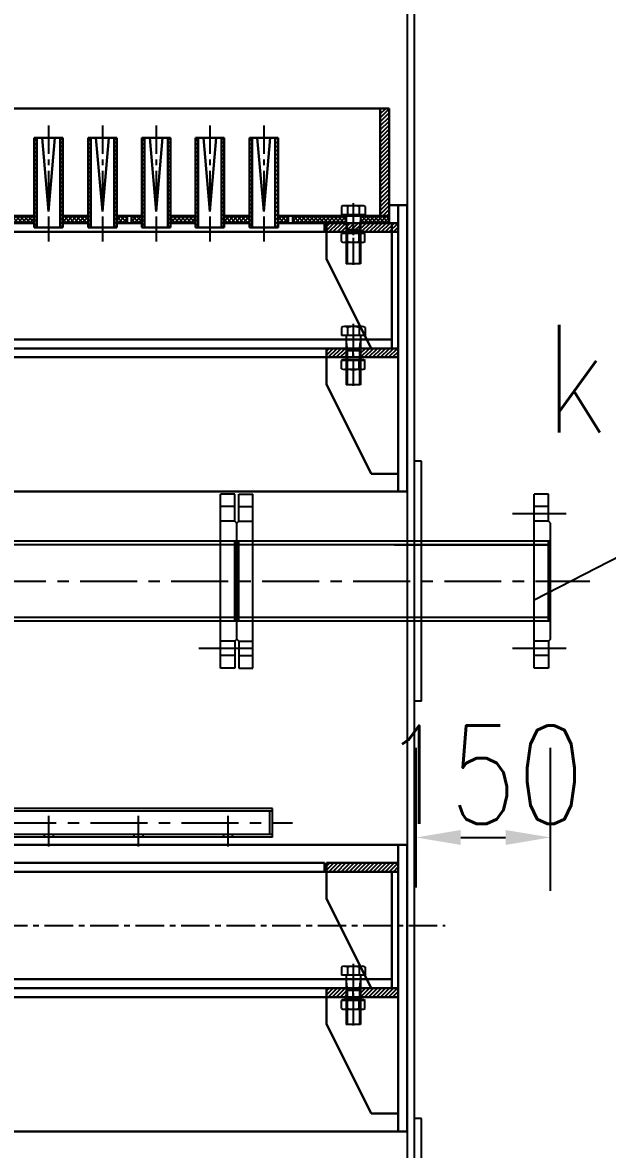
# Model space of a CAD drawing. Header units: millimetres. Extents: x -1286879 to -1269059, y -656245 to -631015.
# Drawn here: x -1282261 to -1281608, y -638821 to -637563 of the extents above; entities that cross this region are included whole.
import ezdxf

# ---------------------------------------------------------------- set-up
doc = ezdxf.new("R2010")
doc.units = ezdxf.units.MM
doc.linetypes.add('CENTER', pattern=[50.8, 31.75, -6.35, 6.35, -6.35])
doc.linetypes.add('EB_DASHDOT', pattern=[39, 30, -3, 3, -3])
doc.layers.get('0').update_dxf_attribs({"linetype": 'CONTINUOUS'})
doc.layers.get('Defpoints').update_dxf_attribs({"linetype": 'CONTINUOUS'})
for name, color, linetype in [('EbLayer1', 7, 'CONTINUOUS'), ('EbLayer2', 1, 'EB_DASHDOT'), ('EbLayer4', 7, 'CONTINUOUS')]:
    doc.layers.add(name, color=color, linetype=linetype)
doc.styles.add('HZ', font='txt.shx', dxfattribs={"width": 0.8, "bigfont": 'hztxt.shx'})
doc.dimstyles.new('gqb100', dxfattribs={"dimscale": 5, "dimtxt": 20, "dimasz": 15, "dimexe": 40, "dimexo": 8, "dimgap": 5, "dimtad": 1, "dimtoh": 1, "dimdec": 0, "dimdsep": 46, "dimtxsty": 'HZ', "dimcen": 5, "dimadec": 0, "dimazin": 0, "dimtfac": 1, "dimtdec": 0, "dimtmove": 0, "dimatfit": 3, "dimfxl": 1, "dimtolj": 1, "dimtzin": 0, "dimarcsym": 0})
pattern_1 = [(45, (-30260.9053, -118650.8062), (-2.24506403, 2.24506403), []), (135, (-30260.9053, -118650.8062), (-2.24506403, -2.24506403), [])]

# ---------------------------------------------------------------- blocks, each defined once
blk = doc.blocks.new('EB_BLOCK1', base_point=(-28.1, -59.9))
at = {"layer": 'EbLayer1'}
for p, q in [((-38.1, -50.1), (-38.1, -69.7)), ((-37.2, -46.8), (-28.1, -46.8)), ((-28.1, -46.8), (-28.1, -73)), ((-37.2, -53.4), (-28.1, -53.4)), ((-28.1, -51.9), (-28.1, -67.9)), ((-28.1, -51.9), (26.9, -51.9)), ((-11.1, -51.9), (-11.1, -67.9)), ((26.9, -51.9), (26.9, -67.9)), ((-37.2, -66.5), (-28.1, -66.5)), ((-37.2, -73), (-28.1, -73)), ((-28.1, -67.9), (26.9, -67.9))]:
    blk.add_line(p, q, dxfattribs=at)
for centre, radius, start, end in [((-31.8, -50.1), 6.34, 148.9424, 211.0576), ((-14.1, -59.9), 24, 164.1807, 195.8193), ((-31.8, -69.7), 6.34, 148.9424, 211.0576)]:
    blk.add_arc(centre, radius, start, end, dxfattribs=at)
at = {"layer": 'EbLayer2', "linetype": 'EB_DASHDOT'}
blk.add_line((-41.1, -59.9), (29.9, -59.9), dxfattribs=at)
at = {"layer": 'EbLayer4'}
for p, q in [((-11.1, -53.1), (-21.1, -51.9)), ((-11.1, -53.1), (26.9, -53.1)), ((-21.1, -67.9), (-11.1, -66.7)), ((-11.1, -66.7), (26.9, -66.7))]:
    blk.add_line(p, q, dxfattribs=at)
blk = doc.blocks.new('*D339')
at = {"color": 0, "lineweight": -2, "ltscale": 0.5}
for p, q in [((-1282506.7, -632203.6), (-1280781.7, -632203.6)), ((-1280881.7, -632253.6), (-1280881.7, -654709.3)), ((-1280961.4, -654759.3), (-1280781.7, -654759.3))]:
    blk.add_line(p, q, dxfattribs=at)
at = {"color": 0, "ltscale": 0.5}
for points in [[(-1280890.1, -632253.6), (-1280873.4, -632253.6), (-1280881.7, -632203.6)], [(-1280890.1, -654709.3), (-1280873.4, -654709.3), (-1280881.7, -654759.3)]]:
    blk.add_solid(points, dxfattribs=at)
at = {"layer": 'Defpoints', "color": 0, "ltscale": 0.5}
for p in [(-1282536.7, -632203.6), (-1280991.4, -654759.3), (-1280881.7, -654759.3)]:
    blk.add_point(p, dxfattribs=at)
at = {"color": 0, "ltscale": 0.5, "insert": (-1280951.7, -643481.4), "char_height": 110, "attachment_point": 5, "rotation": 90, "style": 'HZ'}
blk.add_mtext('\\A1;~22556', dxfattribs=at)
blk = doc.blocks.new('*D340')
at = {"color": 0, "lineweight": -2, "ltscale": 0.5}
for p, q in [((-1281821.7, -638528.6), (-1281821.7, -638372.8)), ((-1281671.7, -638532.5), (-1281671.7, -638372.8)), ((-1281771.7, -638472.8), (-1281721.7, -638472.8))]:
    blk.add_line(p, q, dxfattribs=at)
at = {"color": 0, "ltscale": 0.5}
for points in [[(-1281771.7, -638464.5), (-1281771.7, -638481.2), (-1281821.7, -638472.8)], [(-1281721.7, -638464.5), (-1281721.7, -638481.2), (-1281671.7, -638472.8)]]:
    blk.add_solid(points, dxfattribs=at)
at = {"layer": 'Defpoints', "color": 0, "ltscale": 0.5}
for p in [(-1281671.7, -638472.8), (-1281821.7, -638558.6), (-1281671.7, -638562.5)]:
    blk.add_point(p, dxfattribs=at)
at = {"color": 0, "ltscale": 0.5, "insert": (-1281746.7, -638402.8), "char_height": 110, "attachment_point": 5, "style": 'HZ'}
blk.add_mtext('\\A1;150', dxfattribs=at)

msp = doc.modelspace()

# ---------------------------------------------------------------- hatches: boundary and pattern name
h = msp.add_hatch()
h.set_pattern_fill('ANSI31', color=256, style=0)
h.set_pattern_definition([(45, (-30260.9053, -118650.8062), (-2.24506403, 2.24506403), [])])
h.paths.add_polyline_path([(-1281851.7, -637658.6), (-1281861.7, -637658.6), (-1281861.7, -637778.6), (-1281851.7, -637778.6)])
at = {"ltscale": 0.5}
h = msp.add_hatch(dxfattribs=at)
h.set_pattern_fill('ANSI31', color=256, style=0)
h.set_pattern_definition([(45, (-29780.9053, -118650.8062), (-2.24506403, 2.24506403), [])])
h.paths.add_polyline_path([(-1282244.7, -637691.6), (-1282247.7, -637691.6), (-1282247.7, -637791.6), (-1282244.7, -637791.6)])
h.paths.add_polyline_path([(-1282215.7, -637691.6), (-1282218.7, -637691.6), (-1282218.7, -637791.6), (-1282215.7, -637791.6)])
h = msp.add_hatch(dxfattribs=at)
h.set_pattern_fill('ANSI31', color=256, style=0)
h.set_pattern_definition([(45, (-29720.9053, -118650.8062), (-2.24506403, 2.24506403), [])])
h.paths.add_polyline_path([(-1282184.7, -637691.6), (-1282187.7, -637691.6), (-1282187.7, -637791.6), (-1282184.7, -637791.6)])
h.paths.add_polyline_path([(-1282155.7, -637691.6), (-1282158.7, -637691.6), (-1282158.7, -637791.6), (-1282155.7, -637791.6)])
h = msp.add_hatch(dxfattribs=at)
h.set_pattern_fill('ANSI31', color=256, style=0)
h.set_pattern_definition([(45, (-29660.9053, -118650.8062), (-2.24506403, 2.24506403), [])])
h.paths.add_polyline_path([(-1282124.7, -637691.6), (-1282127.7, -637691.6), (-1282127.7, -637791.6), (-1282124.7, -637791.6)])
h.paths.add_polyline_path([(-1282095.7, -637691.6), (-1282098.7, -637691.6), (-1282098.7, -637791.6), (-1282095.7, -637791.6)])
h = msp.add_hatch(dxfattribs=at)
h.set_pattern_fill('ANSI31', color=256, style=0)
h.set_pattern_definition([(45, (-29600.9053, -118650.8062), (-2.24506403, 2.24506403), [])])
h.paths.add_polyline_path([(-1282064.7, -637691.6), (-1282067.7, -637691.6), (-1282067.7, -637791.6), (-1282064.7, -637791.6)])
h.paths.add_polyline_path([(-1282035.7, -637691.6), (-1282038.7, -637691.6), (-1282038.7, -637791.6), (-1282035.7, -637791.6)])
h = msp.add_hatch(dxfattribs=at)
h.set_pattern_fill('ANSI31', color=256, style=0)
h.set_pattern_definition([(45, (-29540.9053, -118650.8062), (-2.24506403, 2.24506403), [])])
h.paths.add_polyline_path([(-1282004.7, -637691.6), (-1282007.7, -637691.6), (-1282007.7, -637791.6), (-1282004.7, -637791.6)])
h.paths.add_polyline_path([(-1281975.7, -637691.6), (-1281978.7, -637691.6), (-1281978.7, -637791.6), (-1281975.7, -637791.6)])
h = msp.add_hatch()
h.set_pattern_fill('ANSI37', color=256, style=0)
h.set_pattern_definition(pattern_1)
h.paths.add_polyline_path([(-1282007.7, -637786.6), (-1282007.7, -637778.6), (-1282035.7, -637778.6), (-1282035.7, -637786.6)])
h.paths.add_polyline_path([(-1282067.7, -637786.6), (-1282067.7, -637778.6), (-1282095.7, -637778.6), (-1282095.7, -637786.6)])
h.paths.add_polyline_path([(-1282127.7, -637786.6), (-1282127.7, -637778.6), (-1282139.2, -637778.6), (-1282139.2, -637786.6)])
h.paths.add_polyline_path([(-1282144.2, -637786.6), (-1282144.2, -637778.6), (-1282155.7, -637778.6), (-1282155.7, -637786.6)])
h.paths.add_polyline_path([(-1282187.7, -637786.6), (-1282187.7, -637778.6), (-1282215.7, -637778.6), (-1282215.7, -637786.6)])
h.paths.add_polyline_path([(-1282247.7, -637786.6), (-1282247.7, -637778.6), (-1282275.7, -637778.6), (-1282275.7, -637786.6)])
h.paths.add_polyline_path([(-1282307.7, -637786.6), (-1282307.7, -637778.6), (-1282319.2, -637778.6), (-1282319.2, -637786.6)])
h.paths.add_polyline_path([(-1282335.7, -637786.6), (-1282324.2, -637786.6), (-1282324.2, -637778.6), (-1282335.7, -637778.6)])
h = msp.add_hatch()
h.set_pattern_fill('ANSI37', color=256, style=0)
h.set_pattern_definition(pattern_1)
h.paths.add_polyline_path([(-1281883.7, -637778.6), (-1281883.7, -637786.6), (-1281851.7, -637786.6), (-1281851.7, -637778.6)])
h.paths.add_polyline_path([(-1281899.7, -637786.6), (-1281899.7, -637778.6), (-1281959.2, -637778.6), (-1281959.2, -637786.6)])
h.paths.add_polyline_path([(-1281964.2, -637786.6), (-1281964.2, -637778.6), (-1281975.7, -637778.6), (-1281975.7, -637786.6)])
h = msp.add_hatch(dxfattribs=at)
h.set_pattern_fill('ANSI31', color=256, style=0)
h.set_pattern_definition([(45, (-15287.3894, -119656.0307), (-2.24506403, 2.24506403), [])])
h.paths.add_polyline_path([(-1281841.7, -637796.6), (-1281841.7, -637786.6), (-1281921.7, -637786.6), (-1281921.7, -637796.6)])
h.paths.add_polyline_path([(-1281841.7, -637936.6), (-1281841.7, -637926.6), (-1281883.7, -637926.6), (-1281883.7, -637936.6)])
h.paths.add_polyline_path([(-1281921.7, -637926.6), (-1281921.7, -637936.6), (-1281899.7, -637936.6), (-1281899.7, -637926.6)])
h = msp.add_hatch(dxfattribs=at)
h.set_pattern_fill('ANSI31', color=256, style=0)
h.set_pattern_definition([(45, (-15287.3894, -120370.5307), (-2.24506403, 2.24506403), [])])
h.paths.add_polyline_path([(-1281841.7, -638511.1), (-1281841.7, -638501.1), (-1281921.7, -638501.1), (-1281921.7, -638511.1)])
h.paths.add_polyline_path([(-1281841.7, -638651.1), (-1281841.7, -638641.1), (-1281883.7, -638641.1), (-1281883.7, -638651.1)])
h.paths.add_polyline_path([(-1281921.7, -638641.1), (-1281921.7, -638651.1), (-1281899.7, -638651.1), (-1281899.7, -638641.1)])

# ---------------------------------------------------------------- linework, layer by layer
at = {"color": 4, "ltscale": 0.5}
for p, q in [((-1281831.7, -632986.6), (-1281831.7, -652136.6)), ((-1281823.7, -632986.6), (-1281823.7, -642086.6)), ((-1282039.7, -638283.8), (-1282039.7, -638089.4)), ((-1282024, -638089.4), (-1282039.7, -638089.4)), ((-1282024, -638119.6), (-1282024, -638089.4)), ((-1282019.5, -638089.4), (-1282003.7, -638089.4)), ((-1282019.5, -638119.6), (-1282019.5, -638089.4)), ((-1282003.7, -638283.8), (-1282003.7, -638089.4)), ((-1281689.7, -638283.8), (-1281689.7, -638089.4)), ((-1281674, -638089.4), (-1281689.7, -638089.4)), ((-1281674, -638119.6), (-1281674, -638089.4)), ((-1282024, -638103.4), (-1282039.7, -638103.4)), ((-1282019.5, -638103.4), (-1282003.7, -638103.4)), ((-1281674, -638103.4), (-1281689.7, -638103.4)), ((-1282024, -638119.6), (-1282039.7, -638119.6)), ((-1282021.7, -638121.8), (-1282024, -638119.6)), ((-1282021.7, -638121.8), (-1282019.5, -638119.6)), ((-1282021.7, -638251.3), (-1282021.7, -638121.8)), ((-1282021.7, -638251.3), (-1282021.7, -638121.8)), ((-1282019.5, -638119.6), (-1282003.7, -638119.6)), ((-1281674, -638119.6), (-1281689.7, -638119.6)), ((-1281671.7, -638121.8), (-1281674, -638119.6)), ((-1281671.7, -638251.3), (-1281671.7, -638121.8)), ((-1281671.7, -638142.1), (-1282831.7, -638142.1)), ((-1281674.2, -638146.1), (-1282813.3, -638146.1)), ((-1282024, -638231.1), (-1282024, -638142.1)), ((-1282019.5, -638231.1), (-1282019.5, -638142.1)), ((-1281845.7, -638146.1), (-1281674, -638146.1)), ((-1281674, -638231.1), (-1281674, -638142.1)), ((-1281674.2, -638227.1), (-1282791.2, -638227.1)), ((-1281671.7, -638231.1), (-1282787.2, -638231.1)), ((-1282024, -638253.6), (-1282039.7, -638253.6)), ((-1282021.7, -638251.3), (-1282024, -638253.6)), ((-1282024, -638253.6), (-1282024, -638283.8)), ((-1282021.7, -638251.3), (-1282019.5, -638253.6)), ((-1282019.5, -638253.6), (-1282003.7, -638253.6)), ((-1282019.5, -638253.6), (-1282019.5, -638283.8)), ((-1281674, -638253.6), (-1281689.7, -638253.6)), ((-1281671.7, -638251.3), (-1281674, -638253.6)), ((-1281674, -638253.6), (-1281674, -638283.8)), ((-1282024, -638269.8), (-1282039.7, -638269.8)), ((-1282019.5, -638269.8), (-1282003.7, -638269.8)), ((-1281674, -638269.8), (-1281689.7, -638269.8)), ((-1282024, -638283.8), (-1282039.7, -638283.8)), ((-1282019.5, -638283.8), (-1282003.7, -638283.8)), ((-1281674, -638283.8), (-1281689.7, -638283.8)), ((-1281981.8, -638440.6), (-1282718.1, -638440.6)), ((-1281981.8, -638443.6), (-1282718.1, -638443.6)), ((-1281984.8, -638469.6), (-1281984.8, -638443.6)), ((-1281981.8, -638472.6), (-1281981.8, -638440.6)), ((-1281981.8, -638469.6), (-1282718.1, -638469.6)), ((-1281981.8, -638472.6), (-1282718.1, -638472.6))]:
    msp.add_line(p, q, dxfattribs=at)
at = {"ltscale": 0.5}
msp.add_line((-1280489.2, -637586.9), (-1281689.7, -638207.9), dxfattribs=at)
at = {"color": 6, "ltscale": 0.5}
for p, q in [((-1281815.7, -638052.6), (-1281823.7, -638052.6)), ((-1281815.7, -638320.5), (-1281815.7, -638052.6)), ((-1281815.7, -638320.5), (-1281823.7, -638320.5)), ((-1281815.7, -638786.6), (-1281823.7, -638786.6)), ((-1281815.7, -638922.6), (-1281815.7, -638786.6))]:
    msp.add_line(p, q, dxfattribs=at)
at = {"linetype": 'CENTER', "ltscale": 2}
for p, q in [((-1281654.3, -638111.5), (-1281714, -638111.5)), ((-1282907.7, -638186.6), (-1281627.9, -638186.6)), ((-1282004.3, -638261.7), (-1282064, -638261.7)), ((-1281654.3, -638261.7), (-1281714, -638261.7)), ((-1282231.7, -638448.5), (-1282231.7, -638483)), ((-1282131.7, -638448.5), (-1282131.7, -638483)), ((-1282031.7, -638448.5), (-1282031.7, -638483)), ((-1283709, -638456.6), (-1281959.7, -638456.6)), ((-1282236.7, -638469.6), (-1282236.7, -638472.6)), ((-1282226.7, -638469.6), (-1282226.7, -638472.6)), ((-1282136.7, -638469.6), (-1282136.7, -638472.6)), ((-1282126.7, -638469.6), (-1282126.7, -638472.6)), ((-1282036.7, -638469.6), (-1282036.7, -638472.6)), ((-1282026.7, -638469.6), (-1282026.7, -638472.6))]:
    msp.add_line(p, q, dxfattribs=at)
at = {"layer": 'EbLayer1'}
for p, q in [((-1281878.7, -637798.3), (-1281904.8, -637798.3)), ((-1281904.8, -637807.4), (-1281904.8, -637798.3)), ((-1281881.9, -637797.4), (-1281901.5, -637797.4)), ((-1281881.9, -637808.3), (-1281901.5, -637808.3)), ((-1281883.7, -637798.3), (-1281899.7, -637798.3)), ((-1281898.3, -637807.4), (-1281898.3, -637798.3)), ((-1281885.2, -637807.4), (-1281885.2, -637798.3)), ((-1281878.7, -637807.4), (-1281878.7, -637798.3)), ((-1281878.7, -637940.3), (-1281904.8, -637940.3)), ((-1281904.8, -637949.4), (-1281904.8, -637940.3)), ((-1281881.9, -637939.4), (-1281901.5, -637939.4)), ((-1281883.7, -637940.3), (-1281899.7, -637940.3)), ((-1281898.3, -637949.4), (-1281898.3, -637940.3)), ((-1281885.2, -637949.4), (-1281885.2, -637940.3)), ((-1281878.7, -637949.4), (-1281878.7, -637940.3)), ((-1281881.9, -637950.3), (-1281901.5, -637950.3)), ((-1281878.7, -638654.8), (-1281904.8, -638654.8)), ((-1281904.8, -638663.9), (-1281904.8, -638654.8)), ((-1281881.9, -638653.9), (-1281901.5, -638653.9)), ((-1281881.9, -638664.8), (-1281901.5, -638664.8)), ((-1281883.7, -638654.8), (-1281899.7, -638654.8)), ((-1281898.3, -638663.9), (-1281898.3, -638654.8)), ((-1281885.2, -638663.9), (-1281885.2, -638654.8)), ((-1281878.7, -638663.9), (-1281878.7, -638654.8))]:
    msp.add_line(p, q, dxfattribs=at)
for centre, radius, start, end in [((-1281901.5, -637803.7), 6.34, 58.9424, 121.0576), ((-1281901.5, -637801.9), 6.34, 238.9424, 301.0576), ((-1281891.7, -637821.4), 24, 74.1807, 105.8193), ((-1281891.7, -637784.3), 24, 254.1807, 285.8193), ((-1281881.9, -637803.7), 6.34, 58.9424, 121.0576), ((-1281881.9, -637801.9), 6.34, 238.9424, 301.0576), ((-1281901.5, -637945.7), 6.34, 58.9424, 121.0576), ((-1281891.7, -637963.4), 24, 74.1807, 105.8193), ((-1281881.9, -637945.7), 6.34, 58.9424, 121.0576), ((-1281901.5, -637943.9), 6.34, 238.9424, 301.0576), ((-1281891.7, -637926.3), 24, 254.1807, 285.8193), ((-1281881.9, -637943.9), 6.34, 238.9424, 301.0576), ((-1281901.5, -638660.2), 6.34, 58.9424, 121.0576), ((-1281901.5, -638658.4), 6.34, 238.9424, 301.0576), ((-1281891.7, -638677.9), 24, 74.1807, 105.8193), ((-1281891.7, -638640.8), 24, 254.1807, 285.8193), ((-1281881.9, -638660.2), 6.34, 58.9424, 121.0576), ((-1281881.9, -638658.4), 6.34, 238.9424, 301.0576)]:
    msp.add_arc(centre, radius, start, end, dxfattribs=at)
at = {"layer": 'EbLayer2', "color": 7, "linetype": 'CENTER'}
for p, q in [((-1282231.7, -637677.7), (-1282231.7, -637807.2)), ((-1282171.7, -637677.7), (-1282171.7, -637807.2)), ((-1282111.7, -637677.7), (-1282111.7, -637807.2)), ((-1282051.7, -637677.7), (-1282051.7, -637807.2)), ((-1281991.7, -637677.7), (-1281991.7, -637807.2)), ((-1283861.8, -638571.1), (-1281789.2, -638571.1))]:
    msp.add_line(p, q, dxfattribs=at)
at = {"layer": 'EbLayer2', "color": 7, "linetype": 'EB_DASHDOT', "ltscale": 20}
for p, q in [((-1281891.7, -637796.3), (-1281891.7, -637791.3)), ((-1281891.7, -637796.3), (-1281891.7, -637791.3)), ((-1281891.7, -637796.3), (-1281891.7, -637791.3)), ((-1281891.7, -637936.3), (-1281891.7, -637926.3)), ((-1281891.7, -637936.3), (-1281891.7, -637926.3)), ((-1281891.7, -637936.3), (-1281891.7, -637926.3)), ((-1281891.7, -638650.8), (-1281891.7, -638640.8)), ((-1281891.7, -638650.8), (-1281891.7, -638640.8)), ((-1281891.7, -638650.8), (-1281891.7, -638640.8))]:
    msp.add_line(p, q, dxfattribs=at)
at = {"layer": 'EbLayer4', "color": 6, "linetype": 'Continuous', "lineweight": 30}
for p, q in [((-1281851.7, -637658.6), (-1283811.7, -637658.6)), ((-1281861.7, -637778.6), (-1281861.7, -637658.6)), ((-1281851.7, -637786.6), (-1281851.7, -637658.6)), ((-1282247.7, -637791.6), (-1282247.7, -637691.6)), ((-1282215.7, -637691.6), (-1282247.7, -637691.6)), ((-1282244.7, -637791.6), (-1282244.7, -637691.6)), ((-1282231.7, -637773.6), (-1282238.9, -637691.6)), ((-1282231.7, -637773.6), (-1282224.6, -637691.6)), ((-1282218.7, -637791.6), (-1282218.7, -637691.6)), ((-1282215.7, -637791.6), (-1282215.7, -637691.6)), ((-1282187.7, -637791.6), (-1282187.7, -637691.6)), ((-1282155.7, -637691.6), (-1282187.7, -637691.6)), ((-1282184.7, -637791.6), (-1282184.7, -637691.6)), ((-1282171.7, -637773.6), (-1282178.9, -637691.6)), ((-1282171.7, -637773.6), (-1282164.6, -637691.6)), ((-1282158.7, -637791.6), (-1282158.7, -637691.6)), ((-1282155.7, -637791.6), (-1282155.7, -637691.6)), ((-1282127.7, -637791.6), (-1282127.7, -637691.6)), ((-1282095.7, -637691.6), (-1282127.7, -637691.6)), ((-1282124.7, -637791.6), (-1282124.7, -637691.6)), ((-1282111.7, -637773.6), (-1282118.9, -637691.6)), ((-1282111.7, -637773.6), (-1282104.6, -637691.6)), ((-1282098.7, -637791.6), (-1282098.7, -637691.6)), ((-1282095.7, -637791.6), (-1282095.7, -637691.6)), ((-1282067.7, -637791.6), (-1282067.7, -637691.6)), ((-1282035.7, -637691.6), (-1282067.7, -637691.6)), ((-1282064.7, -637791.6), (-1282064.7, -637691.6)), ((-1282051.7, -637773.6), (-1282058.9, -637691.6)), ((-1282051.7, -637773.6), (-1282044.6, -637691.6)), ((-1282038.7, -637791.6), (-1282038.7, -637691.6)), ((-1282035.7, -637791.6), (-1282035.7, -637691.6)), ((-1282007.7, -637791.6), (-1282007.7, -637691.6)), ((-1281975.7, -637691.6), (-1282007.7, -637691.6)), ((-1282004.7, -637791.6), (-1282004.7, -637691.6)), ((-1281991.7, -637773.6), (-1281998.9, -637691.6)), ((-1281991.7, -637773.6), (-1281984.6, -637691.6)), ((-1281978.7, -637791.6), (-1281978.7, -637691.6)), ((-1281975.7, -637791.6), (-1281975.7, -637691.6)), ((-1281831.7, -637766.6), (-1281851.7, -637766.6)), ((-1281841.7, -638086.6), (-1281841.7, -637766.6)), ((-1281831.7, -638086.6), (-1281831.7, -637766.6)), ((-1282247.7, -637778.6), (-1282275.7, -637778.6)), ((-1282187.7, -637778.6), (-1282215.7, -637778.6)), ((-1282127.7, -637778.6), (-1282155.7, -637778.6)), ((-1282144.2, -637778.6), (-1282144.2, -637786.6)), ((-1282139.2, -637778.6), (-1282139.2, -637786.6)), ((-1282067.7, -637778.6), (-1282095.7, -637778.6)), ((-1282007.7, -637778.6), (-1282035.7, -637778.6)), ((-1281851.7, -637778.6), (-1281975.7, -637778.6)), ((-1281964.2, -637778.6), (-1281964.2, -637786.6)), ((-1281959.2, -637778.6), (-1281959.2, -637786.6)), ((-1282247.7, -637786.6), (-1282275.7, -637786.6)), ((-1282215.7, -637791.6), (-1282247.7, -637791.6)), ((-1282187.7, -637786.6), (-1282215.7, -637786.6)), ((-1282155.7, -637791.6), (-1282187.7, -637791.6)), ((-1282127.7, -637786.6), (-1282155.7, -637786.6)), ((-1282095.7, -637791.6), (-1282127.7, -637791.6)), ((-1282067.7, -637786.6), (-1282095.7, -637786.6)), ((-1282035.7, -637791.6), (-1282067.7, -637791.6)), ((-1282007.7, -637786.6), (-1282035.7, -637786.6)), ((-1281975.7, -637791.6), (-1282007.7, -637791.6)), ((-1281848.7, -637786.6), (-1281975.7, -637786.6)), ((-1281923.7, -637786.6), (-1281923.7, -637796.6)), ((-1281841.7, -637786.6), (-1281921.7, -637786.6)), ((-1281921.7, -637786.6), (-1281921.7, -637796.6)), ((-1281841.7, -637786.6), (-1281921.7, -637786.6)), ((-1281848.7, -637786.6), (-1281848.7, -637926.6)), ((-1281848.7, -637796.6), (-1283814.7, -637796.6)), ((-1281841.7, -637796.6), (-1281921.7, -637796.6)), ((-1281921.7, -637826.6), (-1281921.7, -637796.6)), ((-1281848.7, -637796.6), (-1281848.7, -637926.6)), ((-1281841.7, -637926.6), (-1281841.7, -637796.6)), ((-1281921.7, -637826.6), (-1281871.7, -637926.6)), ((-1281848.7, -637916.6), (-1283814.7, -637916.6)), ((-1281871.7, -637916.6), (-1281848.7, -637916.6)), ((-1281841.7, -637926.6), (-1283814.7, -637926.6)), ((-1281921.7, -637926.6), (-1281921.7, -637936.6)), ((-1281921.7, -637936.6), (-1283814.7, -637936.6)), ((-1281841.7, -637936.6), (-1281921.7, -637936.6)), ((-1281921.7, -637966.6), (-1281921.7, -637936.6)), ((-1281921.7, -637966.6), (-1281871.7, -638066.6)), ((-1281871.7, -638066.6), (-1281841.7, -638066.6)), ((-1281831.7, -638086.6), (-1283831.7, -638086.6)), ((-1281831.7, -638481.1), (-1283831.7, -638481.1)), ((-1281841.7, -638801.1), (-1281841.7, -638481.1)), ((-1281831.7, -638801.1), (-1281831.7, -638481.1)), ((-1281923.7, -638501.1), (-1283739.7, -638501.1)), ((-1281923.7, -638501.1), (-1281923.7, -638511.1)), ((-1281841.7, -638501.1), (-1281921.7, -638501.1)), ((-1281921.7, -638501.1), (-1281921.7, -638511.1)), ((-1281841.7, -638501.1), (-1281921.7, -638501.1)), ((-1281841.7, -638511.1), (-1283741.7, -638511.1)), ((-1281841.7, -638511.1), (-1281921.7, -638511.1)), ((-1281921.7, -638541.1), (-1281921.7, -638511.1)), ((-1281848.7, -638511.1), (-1281848.7, -638641.1)), ((-1281841.7, -638641.1), (-1281841.7, -638511.1)), ((-1281921.7, -638541.1), (-1281871.7, -638641.1)), ((-1281848.7, -638631.1), (-1283814.7, -638631.1)), ((-1281871.7, -638631.1), (-1281848.7, -638631.1)), ((-1281841.7, -638641.1), (-1283814.7, -638641.1)), ((-1281921.7, -638651.1), (-1283814.7, -638651.1)), ((-1281921.7, -638641.1), (-1281921.7, -638651.1)), ((-1281841.7, -638651.1), (-1281921.7, -638651.1)), ((-1281921.7, -638681.1), (-1281921.7, -638651.1)), ((-1281921.7, -638681.1), (-1281871.7, -638781.1)), ((-1281871.7, -638781.1), (-1281841.7, -638781.1)), ((-1281831.7, -638801.1), (-1283831.7, -638801.1))]:
    msp.add_line(p, q, dxfattribs=at)

# ---------------------------------------------------------------- block references
at = {"layer": 'EbLayer1', "rotation": 270}
for p in [(-1281891.7, -637777.3), (-1281891.7, -637912.3), (-1281891.7, -638626.8)]:
    msp.add_blockref('EB_BLOCK1', p, dxfattribs=at)

# ---------------------------------------------------------------- texts
at = {"ltscale": 0.5, "style": 'HZ', "width": 0.8}
msp.add_text('k', height=120, dxfattribs=at).set_placement((-1281678.3, -638020.5))

# ---------------------------------------------------------------- dimensions: what is measured, and where the dimension line sits
at = {"ltscale": 0.5}
dim = msp.add_linear_dim(base=(-1280881.7, -654759.3), p1=(-1282536.7, -632203.6), p2=(-1280991.4, -654759.3), angle=90, text='~<>', dimstyle='gqb100', override={"dimtxt": 22, "dimasz": 10, "dimexe": 20, "dimexo": 6, "dimgap": 3}, dxfattribs=at)
dim.commit()
dim.dimension.update_dxf_attribs({"geometry": '*D339', "text_midpoint": (-1280951.7, -643481.4)})
dim = msp.add_linear_dim(base=(-1281671.7, -638472.8), p1=(-1281821.7, -638558.6), p2=(-1281671.7, -638562.5), dimstyle='gqb100', override={"dimtxt": 22, "dimasz": 10, "dimexe": 20, "dimexo": 6, "dimgap": 3}, dxfattribs=at)
dim.commit()
dim.dimension.update_dxf_attribs({"geometry": '*D340', "text_midpoint": (-1281746.7, -638472.8), "dimtype": 128})

doc.saveas('drawing.dxf')
